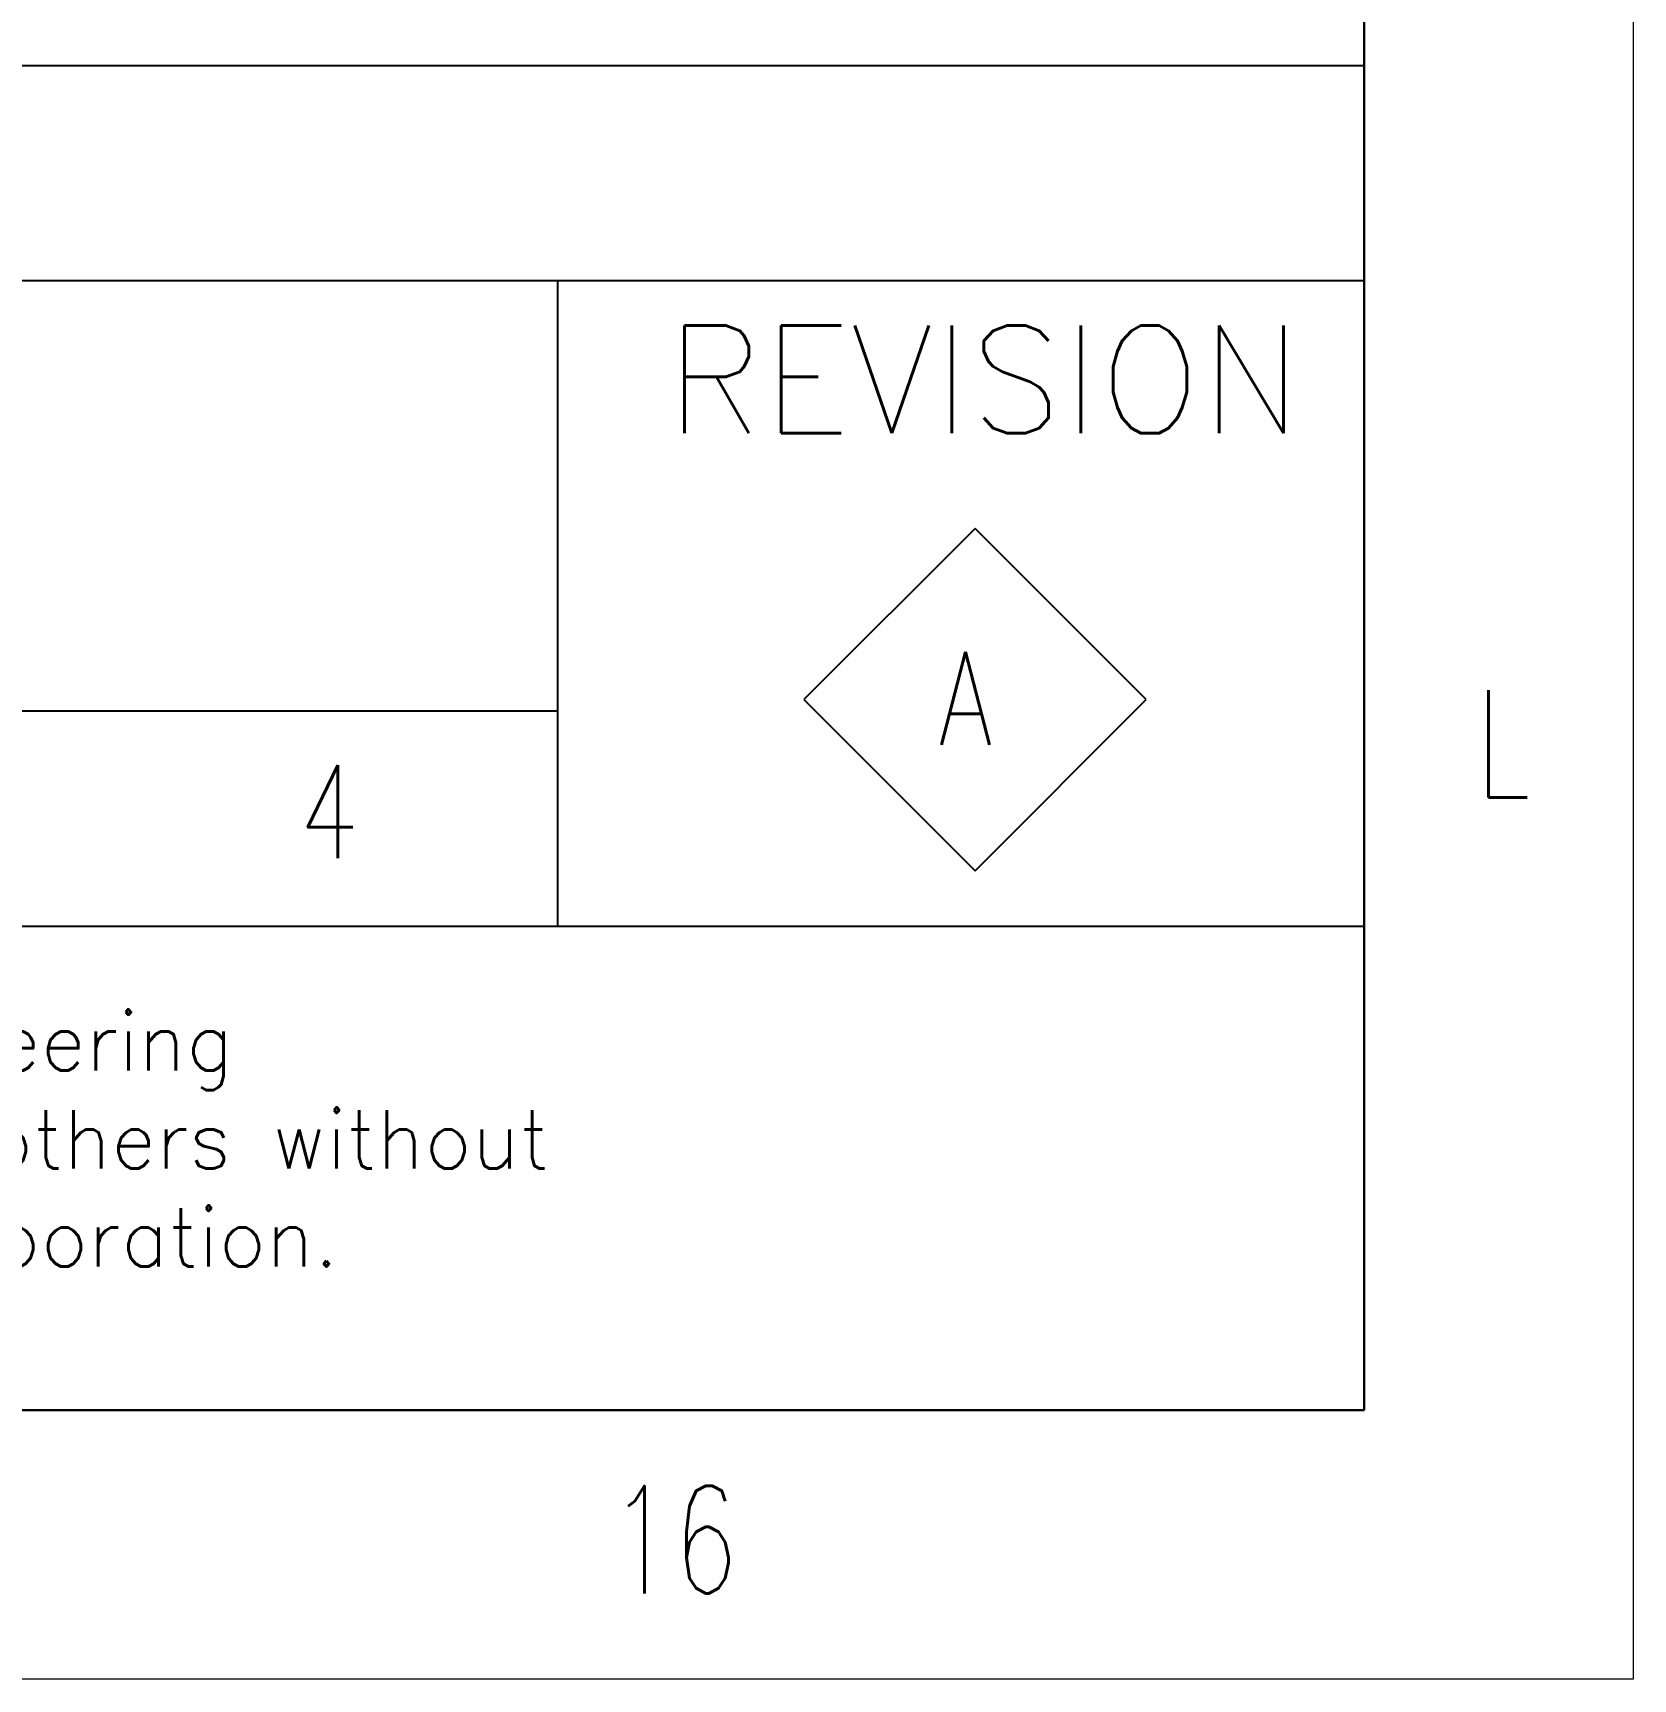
# Model space of a CAD drawing. Header units: inches. Extents: x 1439 to 2532, y 856 to 1629.
# Drawn here: x 2477.3 to 2532.1, y 855.5 to 911.9 of the extents above; entities that cross this region are included whole.
import ezdxf

# ---------------------------------------------------------------- set-up
doc = ezdxf.new("R2010")
doc.units = ezdxf.units.IN
doc.header["$MEASUREMENT"] = 0
doc.layers.add('E-MDB', color=1, linetype='Continuous', lineweight=30)
doc.layers.add('TEG BORDER', color=7, linetype='Continuous')
doc.styles.add('TAVE1', font='ROMANS.shx', dxfattribs={"width": 0.75})
doc.styles.add('TEG BORDER', font='txt_qlt.shx', dxfattribs={"width": 0.7, "bigfont": 'hztxt.shx'})

# ---------------------------------------------------------------- blocks, each defined once
blk = doc.blocks.new('252 BORDER A2')
for p, q in [((589, 5), (589, 116)), ((489, 5), (589, 5))]:
    blk.add_line(p, q)
at = {"color": 5, "lineweight": 15}
blk.add_lwpolyline([(0, 420), (594, 420), (594, 0), (0, 0)], close=True, dxfattribs=at)
blk.add_lwpolyline([(5, 415), (589, 415), (589, 5), (5, 5)], close=True)
at = {"layer": 'TEG BORDER'}
for p, q in [((489, 30), (589, 30)), ((489, 26), (589, 26)), ((574, 26), (574, 14)), ((581.763, 21.392), (578.581, 18.21)), ((584.945, 18.21), (581.763, 21.392)), ((578.581, 18.21), (581.763, 15.028)), ((581.763, 15.028), (584.945, 18.21)), ((504, 18), (574, 18)), ((489, 14), (589, 14)), ((489, 14), (589, 14))]:
    blk.add_line(p, q, dxfattribs=at)
at = {"char_height": 2, "width": 2, "style": 'TEG BORDER'}
for s, insert, attachment_point in [('L', (592.09, 18.389), 3), ('\\pi0.033333;16', (574.922, 1.593), 7)]:
    blk.add_mtext(s, dxfattribs=dict(at, insert=insert, attachment_point=attachment_point))
at = {"layer": 'TEG BORDER', "style": 'TEG BORDER'}
blk.add_text('REVISION', height=2, dxfattribs=at).set_placement((576.015, 23.164))
at = {"layer": 'TEG BORDER', "color": 7, "style": 'TEG BORDER'}
for s, p in [('This Drawing is Property of Consortium of ZICOM Equipment Pte Ltd., & Sinopec Petroleum Engineering', (490.561, 11.315)), ('Corporation and any Information, contained in this Drawing will not be Reproduced, Disclosed to others without', (490.612, 9.492)), ('Explicit Written Permission from ZICOM Equipment Pte Ltd., & Sinopec Petroleum Engineering Corporation.', (490.561, 7.67))]:
    blk.add_text(s, height=1.0875, dxfattribs=at).set_placement(p)

msp = doc.modelspace()

# ---------------------------------------------------------------- block references
at = {"xscale": 1.8411, "yscale": 1.8411, "zscale": 1.8411}
msp.add_blockref('252 BORDER A2', (1438.508, 855.525), dxfattribs=at)

# ---------------------------------------------------------------- texts
at = {"layer": 'E-MDB', "color": 0, "lineweight": 0, "style": 'TAVE1', "width": 0.75}
for s, p in [('A', (2508.342, 887.502)), ('4', (2486.446, 883.626))]:
    msp.add_text(s, height=3.188, dxfattribs=at).set_placement(p)

doc.saveas('drawing.dxf')
